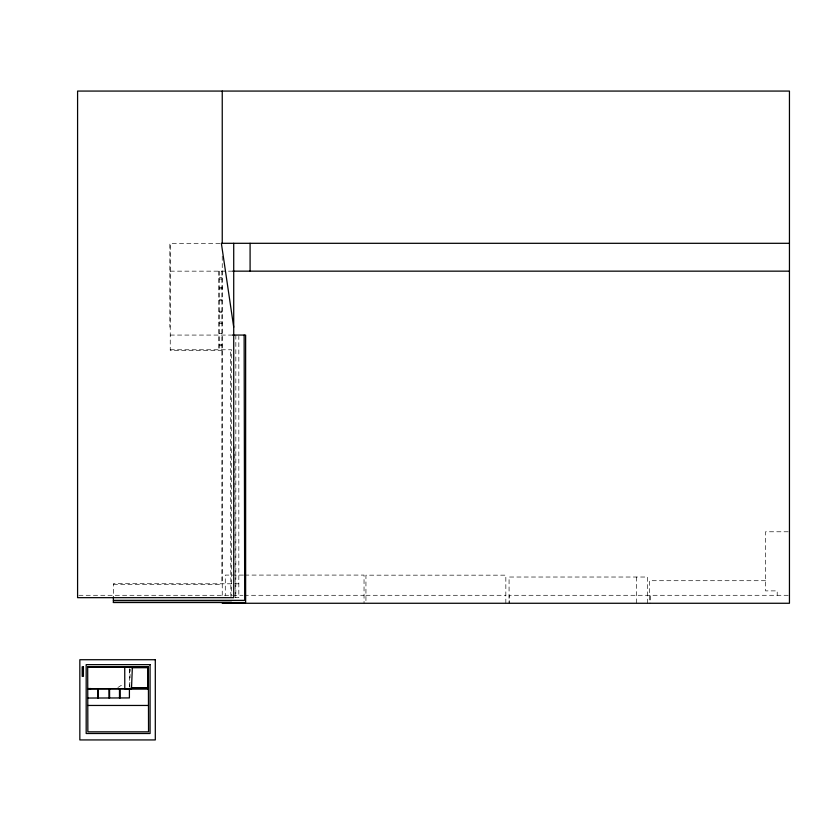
<?xml version="1.0" encoding="UTF-8"?>
<svg xmlns="http://www.w3.org/2000/svg" width="831" height="831" viewBox="0 0 831 831"><rect width="100%" height="100%" fill="white"/><g stroke="black" fill="none" stroke-linecap="round" stroke-linejoin="round"><path stroke-width="0.62" stroke-dasharray="4.16 3.12" d="M117.888 687.497L123.788 683.778M130.052 669.329L129.376 669.329L129.387 672.985L130.062 672.985M129.376 670.544L130.052 670.544M129.376 671.77L130.062 671.77M129.397 677.867L130.072 677.867L130.052 669.017M129.407 682.75L130.083 682.75M129.407 683.975L130.093 683.975M129.418 685.191L130.093 685.191M129.418 686.416L130.093 686.416M220.018 243.306L169.877 243.306L169.877 327.196M170.241 271.155L232.171 271.155M219.384 277.471L221.929 277.471M219.384 279.019L221.929 279.019M219.384 287.36L222.241 287.36M219.384 288.835L222.241 288.835M219.384 299.295L221.929 299.295M219.384 300.77L221.929 300.77M219.384 311.23L221.929 311.23M219.384 312.435L221.929 312.435M219.384 321.961L222.241 321.961M219.384 323.456L222.241 323.456M219.384 333.563L221.929 333.563M170.241 335.07L233.989 335.07M219.384 344.761L221.929 344.761M219.384 345.748L221.929 345.748M170.241 349.768L231.527 349.768L231.527 596.107M222.241 350.381L170.241 350.381L170.241 243.306M788.193 531.778L765.528 531.778L765.528 590.883L777.203 590.883L777.203 595.287M243.431 575.083L225.274 575.083L225.274 595.287M244.73 575.083L364.04 575.083L364.04 603.264M765.528 580.713L649.582 580.713L649.582 603.264M238.829 583.809L113.38 583.674L113.38 597.666M113.38 584.453L222.251 584.453M78.862 595.287L231.319 595.287M232.607 595.287L242.912 595.287M244.2 595.287L364.04 595.287M365.941 595.287L505.84 595.287M649.582 595.287L509.195 595.287L509.195 603.264M788.224 595.287L650.424 595.287L650.424 603.264M234.944 597.666L238.829 597.666L238.829 336.358M234.758 446.704L235.173 596.949M129.376 669.017L129.418 686.635M647.65 603.264L647.65 577.026L509.071 577.026L509.071 603.264M636.598 577.026L636.598 603.264M505.84 603.264L505.84 575.166L365.941 575.166L365.941 603.264M235.838 335.07L235.838 597.666M230.852 596.409L230.405 349.654M222.241 256.228L222.241 596.211M221.929 271.155L221.929 583.674M219.384 271.155L219.384 349.768M218.709 271.155L218.709 350.381"/><path stroke-width="1.25" d="M124.733 666.878L124.785 688.712L131.485 688.712L132.378 666.971M87.691 666.971L148.375 666.826L148.541 731.831L87.857 731.831L87.691 666.971L148.375 666.971M131.807 667.729L147.689 667.688L147.741 687.85L131.36 687.891M130.664 688.297L148.437 688.255M87.743 688.556L91.026 688.556M148.437 688.66L87.743 688.806L148.437 688.806M87.764 698.04L129.407 697.926L129.418 688.297M233.719 327.196L221.368 243.306L789.45 243.306M232.628 271.155L789.45 271.155M232.545 335.07L245.633 335.07L245.633 602.527L113.38 602.527L113.38 596.949M113.38 600.356L244.688 600.356L244.137 335.07M113.38 602.319L231.527 602.319M222.241 603.264L789.45 603.264L789.45 91.067L77.584 91.067L77.584 597.666L233.719 597.666L233.719 243.306M129.366 667.324L148.385 667.324M87.785 705.457L148.479 705.457M129.428 688.702L131.485 688.712M129.366 666.867L129.366 667.729M120.131 688.743L120.152 697.957M119.477 688.743L119.498 697.957M109.567 688.764L109.588 697.978M108.944 688.764L108.975 697.978M98.162 688.795L98.183 698.009M97.653 688.795L97.674 698.009M250.089 243.306L250.089 271.155M222.241 91.067L222.241 243.306M147.98 666.971L147.98 688.66M155.304 659.721L79.838 659.721L79.838 739.933L155.304 739.933L155.304 659.721M150.079 664.644L86.175 664.644L86.175 733.503L150.079 733.503L150.079 664.644M83.422 666.805L82.196 666.805L82.196 676.372L83.422 676.372L83.422 666.805"/></g></svg>
